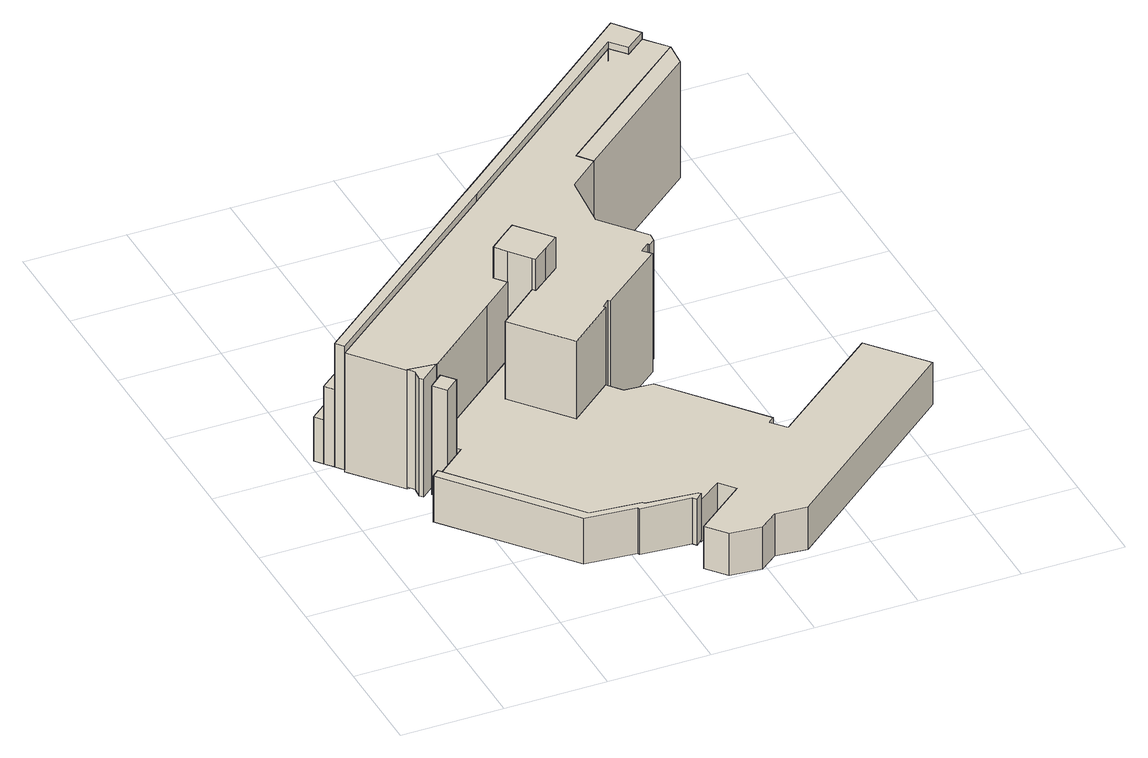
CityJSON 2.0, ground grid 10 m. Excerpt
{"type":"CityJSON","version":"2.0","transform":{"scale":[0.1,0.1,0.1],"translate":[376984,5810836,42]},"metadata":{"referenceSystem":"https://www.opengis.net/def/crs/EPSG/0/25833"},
"CityObjects":{
"building1":{"type":"Building","attributes":{"Gemeindeschluessel":"11000006","BezugspunktDach":"2200","function":"51009_1610","measuredHeight":11.6,"storeysAboveGround":0},"address":[{"country":"Germany","locality":"Berlin"}],"geometry":[{"type":"Solid","lod":"1","boundaries":[[[[0,1,2,3]],[[4,5,6,7]],[[4,7,3,2]],[[5,4,2,1]],[[6,5,1,0]],[[7,6,0,3]]]]}]},
"building2":{"type":"Building","attributes":{"Gemeindeschluessel":"11000006","BezugspunktDach":"2200","function":"51009_1610","measuredHeight":4.91,"storeysAboveGround":0},"address":[{"country":"Germany","locality":"Berlin"}],"geometry":[{"type":"Solid","lod":"1","boundaries":[[[[8,9,10,11,12,13,14,15,16,17,18,19]],[[20,21,22,23,24,25,26,27,28,29,30,31]],[[20,31,19,18]],[[21,20,18,17]],[[22,21,17,16]],[[23,22,16,15]],[[24,23,15,14]],[[25,24,14,13]],[[26,25,13,12]],[[27,26,12,11]],[[28,27,11,10]],[[29,28,10,9]],[[30,29,9,8]],[[31,30,8,19]]]]}]},
"building3":{"type":"Building","attributes":{"Gemeindeschluessel":"11000006","BezugspunktDach":"2200","function":"51009_1610","measuredHeight":4.49,"storeysAboveGround":0},"address":[{"country":"Germany","locality":"Berlin"}],"geometry":[{"type":"Solid","lod":"1","boundaries":[[[[32,33,34,35]],[[36,37,38,39]],[[36,39,35,34]],[[37,36,34,33]],[[38,37,33,32]],[[39,38,32,35]]]]}]},
"building4":{"type":"Building","attributes":{"name":"Raststätte Grunewald","Gemeindeschluessel":"11000006","function":"31001_2081"},"address":[{"country":"Germany","locality":"Berlin","thoroughfareNumber":"120","thoroughfareName":"Kronprinzessinnenweg"}],"children":["building4-1","building4-2","building4-3","building4-4","building4-5","building4-6","building4-7","building4-8"]},
"building4-1":{"type":"BuildingPart","attributes":{"BezugspunktDach":"2200","measuredHeight":12.62,"storeysAboveGround":5},"parents":["building4"],"geometry":[{"type":"MultiSurface","lod":"1","boundaries":[[[40,41,42,43,44]],[[45,46,47,48,49]],[[45,50,51,44,43]],[[46,45,43,42]],[[47,46,42,41]],[[48,47,41,40]],[[49,48,40,44]],[[49,51,50,45]]]}]},
"building4-2":{"type":"BuildingPart","attributes":{"BezugspunktDach":"2200","measuredHeight":4.72,"storeysAboveGround":5},"parents":["building4"],"geometry":[{"type":"MultiSurface","lod":"1","boundaries":[[[52,32,35,53]],[[54,55,56,57]],[[54,57,53,35]],[[55,54,35,32]],[[56,55,58,55,56,52]],[[57,56,52,53]],[[32,52,56,55,58]]]}]},
"building4-3":{"type":"BuildingPart","attributes":{"BezugspunktDach":"2200","measuredHeight":4.45,"storeysAboveGround":5},"parents":["building4"],"geometry":[{"type":"MultiSurface","lod":"1","boundaries":[[[59,60,61,62,63,64,65,66,67,68,69,70,71,72,73,74,75,76,77,78,79,80,81,82,83,84,85,86,87,88]],[[89,90,91,92,93,94,95,96,97,98,99,100,101,102,103,104,105,106,107,108,109,110,111,112,113,114,115,116,117,118]],[[89,118,88,87]],[[90,89,87,86]],[[91,90,86,85]],[[92,91,85,84]],[[93,92,84,119,120]],[[94,93,121,120,122,82]],[[95,94,123,124]],[[96,95,81,125,126,80]],[[97,96,80,126,127,79]],[[98,97,79,127,128]],[[99,98,78,77]],[[100,99,77,76]],[[101,100,76,75]],[[102,101,75,74]],[[103,102,74,73]],[[104,103,73,72]],[[105,104,72,71]],[[106,105,71,70]],[[107,106,70,69]],[[108,107,69,68]],[[109,108,68,67]],[[110,109,67,66]],[[111,110,66,65]],[[112,111,65,64]],[[113,112,64,63]],[[114,113,63,62]],[[115,114,62,61]],[[116,115,61,60]],[[117,116,60,59]],[[118,117,59,88]],[[120,119,84,83]],[[83,82,122,120,121]],[[124,123,82,81]],[[80,126,125,81]],[[79,127,126,80]],[[128,127,79,78]]]}]},
"building4-4":{"type":"BuildingPart","attributes":{"BezugspunktDach":"2200","measuredHeight":16.26,"storeysAboveGround":5},"parents":["building4"],"geometry":[{"type":"MultiSurface","lod":"1","boundaries":[[[129,130,131,132,133,134,135,136]],[[137,138,139,140,141,124,123,142]],[[143,144,136,135]],[[145,143,137,135,134]],[[139,146,145,147,134,133]],[[148,146,139,133,132]],[[149,148,140,132,131]],[[124,150,149,131,130]],[[123,82,81,130,129]],[[144,151,129,136]],[[137,142,152,144,143]],[[138,137,143,145]],[[138,147,145,146,139]],[[140,139,146,148]],[[141,140,148,149]],[[141,149,150,124]],[[124,81,82,123]],[[142,123,151,144]]]}]},
"building4-5":{"type":"BuildingPart","attributes":{"BezugspunktDach":"2200","measuredHeight":12.42,"storeysAboveGround":5},"parents":["building4"],"geometry":[{"type":"MultiSurface","lod":"1","boundaries":[[[153,154,155,156,157,158]],[[159,160,161,162,163,164]],[[157,159,157,156]],[[161,155,156,165,156,155]],[[162,161,155,154]],[[163,162,154,153]],[[164,158,153,158]],[[159,164,166,158,157]],[[167,160,159,157,156]],[[160,165,156,155,161]],[[163,153,158,164]]]}]},
"building4-6":{"type":"BuildingPart","attributes":{"BezugspunktDach":"2200","measuredHeight":17.37,"storeysAboveGround":5},"parents":["building4"],"geometry":[{"type":"MultiSurface","lod":"1","boundaries":[[[168,169,170,171,172,173,174,175]],[[176,177,178,179,180,181,182,183]],[[184,185,186,175,174]],[[187,188,184,176,174,173]],[[178,177,173,172]],[[179,189,190,178,172,171]],[[180,191,189,171,170]],[[192,191,170,169]],[[193,192,169,168]],[[183,182,168,175]],[[176,183,186,185,184]],[[177,194,188,187]],[[176,184,188,194]],[[178,190,189,179]],[[179,189,191,180]],[[181,180,191,192]],[[195,182,181,192,193]]]}]},
"building4-7":{"type":"BuildingPart","attributes":{"BezugspunktDach":"2200","measuredHeight":12.69,"storeysAboveGround":5},"parents":["building4"],"geometry":[{"type":"MultiSurface","lod":"1","boundaries":[[[51,50,196,151,144,145,146,149,150,197,198,199,200,201,202,203,204,205,206,207,208,209,210,153,158,157,156,155,190,189,191,193]],[[211,212,213,214,215,216,217,218,219,220,221,222,223,224,225,226,227,228,229,128,127,126,125,230,231,232,233,122,120,119,234,235]],[[211,235,236,182,181,180,191]],[[212,211,180,179,189]],[[213,212,189,179,178,190]],[[214,213,190,155]],[[215,214,155,161,160]],[[216,215,160,159]],[[217,216,159,164]],[[218,217,158,164,163,153]],[[219,218,153,210]],[[220,219,210,209]],[[221,220,209,208]],[[222,221,208,207]],[[223,222,207,206]],[[224,223,206,205]],[[225,224,205,204]],[[226,225,204,203]],[[227,226,203,202]],[[228,227,202,201]],[[229,228,201,200]],[[128,229,200,199]],[[79,78,128,199,198]],[[80,79,198,197]],[[81,80,197,150]],[[230,125,124,141]],[[231,230,149,141,140,139]],[[232,231,237,139,138,145]],[[233,232,138,137,142,238]],[[122,233,239,142,123,151]],[[120,83,82,151,196]],[[84,83,196,50]],[[234,119,45,49]],[[235,234,51,193]],[[191,180,181,192]],[[193,192,240,181,182,236]],[[191,189,179,180]],[[190,178,179,189]],[[160,161,155,156]],[[159,160,156,157]],[[164,159,241,157,158]],[[153,163,164,158]],[[127,128,78,79]],[[126,127,79,80]],[[125,126,80,81]],[[141,124,150,149]],[[139,140,148,146]],[[148,140,141,149]],[[146,145,138,139,237]],[[238,142,137,143,144]],[[145,143,137,138]],[[144,151,123,142,239]],[[122,82,83,120]],[[119,120,83,84]],[[49,45,50,51]]]}]},
"building4-8":{"type":"BuildingPart","attributes":{"BezugspunktDach":"2200","measuredHeight":11.35,"storeysAboveGround":5},"parents":["building4"],"geometry":[{"type":"MultiSurface","lod":"1","boundaries":[[[185,188,187,242,243,244,245,246,247,248]],[[55,249,250,251,252,253,177,194,183,56]],[[32,52,248,247]],[[249,55,247,246]],[[250,249,246,245]],[[251,250,245,244]],[[252,251,244,243]],[[253,252,243,242]],[[177,253,242,187]],[[177,254,177,194]],[[194,176,183]],[[56,183,185,248]],[[55,56,52,32]],[[194,177,254,187,188]],[[183,176,184,185]],[[188,184,176,194]]]}]}
},
"vertices":[
[87,210,128],[101,222,128],[91,234,128],[77,222,128],[91,234,12],[101,222,12],[87,210,12],[77,222,12],
[154,69,61],[204,64,61],[205,62,61],[254,58,61],[257,54,61],[264,61,61],[262,63,61],[213,68,61],[211,70,61],[162,75,61],[68,189,61],[61,183,61],[68,189,12],[162,75,12],[211,70,12],[213,68,12],[262,63,12],[264,61,12],[257,54,12],[254,58,12],[205,62,12],[204,64,12],[154,69,12],[61,183,12],
[164,430,59],[195,455,59],[189,463,59],[158,438,59],[189,463,14],[195,455,14],[164,430,14],[158,438,14],
[67,235,138],[66,224,138],[69,221,138],[89,238,138],[62,241,138],[89,238,12],[69,221,12],[66,224,12],[67,235,12],[62,241,12],[89,238,137],[62,241,137],
[10,304,59],[4,312,59],[158,438,12],[164,430,12],[10,304,12],[4,312,12],[164,430,30],
[162,75,54],[211,70,54],[213,68,54],[262,63,54],[264,61,54],[288,79,54],[300,64,54],[249,23,54],[265,4,54],[296,1,54],[314,15,54],[345,12,54],[537,169,54],[493,222,54],[380,131,54],[368,145,54],[374,150,54],[300,241,54],[272,243,54],[261,257,54],[216,220,54],[172,274,54],[214,309,54],[199,328,54],[167,302,54],[89,238,54],[91,234,54],[101,222,54],[104,219,54],[68,189,54],[104,219,9],[101,222,9],[91,234,9],[89,238,9],[167,302,9],[199,328,9],[214,309,9],[172,274,9],[216,220,9],[261,257,9],[272,243,9],[300,241,9],[374,150,9],[368,145,9],[380,131,9],[493,222,9],[537,169,9],[345,12,9],[314,15,9],[296,1,9],[265,4,9],[249,23,9],[300,64,9],[288,79,9],[264,61,9],[262,63,9],[213,68,9],[211,70,9],[162,75,9],[68,189,9],[89,238,10],[167,302,10],[167,302,25],[199,328,10],[199,328,11],[214,309,11],[214,309,10],[172,274,10],[216,220,10],[261,257,10],
[199,328,170],[214,309,170],[216,306,170],[231,318,170],[246,330,170],[219,363,170],[204,351,170],[190,339,170],[204,351,11],[219,363,11],[246,330,11],[231,318,11],[216,306,11],[190,339,11],[204,351,137],[190,339,137],[219,363,137],[246,330,137],[219,363,105],[231,318,137],[216,306,137],[214,309,137],[199,328,137],[190,339,50],
[345,466,137],[477,573,137],[479,598,137],[424,553,137],[365,505,137],[334,480,137],[365,505,13],[424,553,13],[479,598,13],[477,573,13],[345,466,13],[334,480,13],[424,553,42],[334,480,105],[424,553,49],
[23,288,144],[226,453,144],[428,618,144],[441,603,144],[461,619,144],[442,644,144],[219,461,144],[17,296,144],[219,461,12],[442,644,12],[461,619,12],[441,603,12],[428,618,12],[226,453,12],[23,288,12],[17,296,12],[219,461,95],[17,296,95],[17,296,41],[442,644,95],[229,470,95],[441,603,137],[461,619,137],[428,618,137],[226,453,137],[23,288,137],[229,470,12],[23,288,124],
[167,302,137],[172,274,137],[216,220,137],[261,257,137],[260,259,137],[267,266,137],[269,264,137],[333,315,137],[326,323,137],[335,330,137],[336,328,137],[342,333,137],[343,342,137],[309,384,137],[314,440,137],[428,618,10],[441,603,10],[461,619,10],[479,598,10],[424,553,10],[365,505,10],[334,480,10],[345,466,10],[314,440,10],[309,384,10],[343,342,10],[342,333,10],[336,328,10],[335,330,10],[326,323,10],[333,315,10],[269,264,10],[267,266,10],[260,259,10],[216,306,10],[246,330,10],[219,363,10],[190,339,10],[62,241,10],[23,288,10],[23,288,36],[246,330,50],[190,339,34],[190,339,42],[226,453,78],[365,505,74],
[435,652,95],[380,607,95],[321,559,95],[223,478,95],[195,455,95],[164,430,95],[10,304,95],[195,455,12],[223,478,12],[321,559,12],[380,607,12],[435,652,12],[442,644,85]
]}
